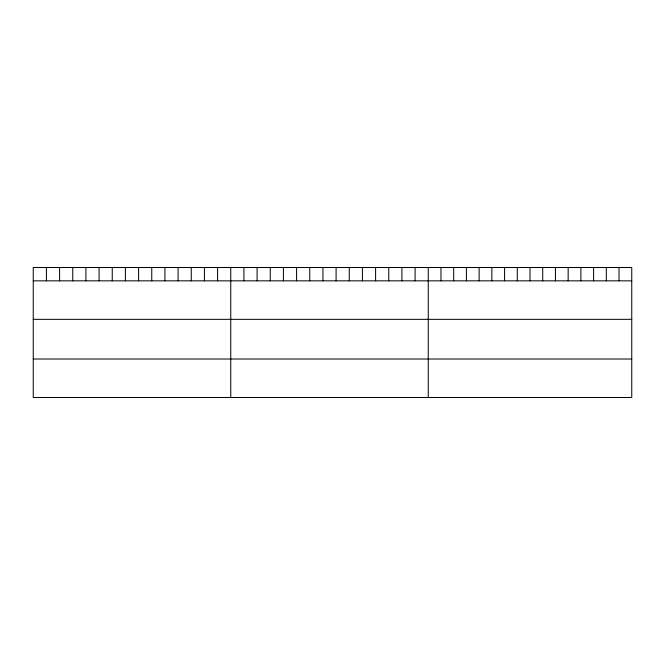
<?xml version="1.0" encoding="UTF-8"?>
<svg xmlns="http://www.w3.org/2000/svg" width="665" height="665" viewBox="0 0 665 665"><rect width="100%" height="100%" fill="white"/><g stroke="black" fill="none" stroke-linecap="round" stroke-linejoin="round"><path stroke-width="1" d="M631.75 280.838L631.75 397.504L33.25 397.504L33.25 267.496L631.75 267.496L631.75 280.838L33.25 280.838M33.25 319.341L631.75 319.341M33.25 359.009L631.75 359.009M619.032 267.496L619.032 280.838M606.314 267.496L606.314 280.838M593.596 267.496L593.596 280.838M580.877 267.496L580.877 280.838M568.159 267.496L568.159 280.838M555.441 267.496L555.441 280.838M542.723 267.496L542.723 280.838M530.005 267.496L530.005 280.838M517.287 267.496L517.287 280.838M504.569 267.496L504.569 280.838M491.851 267.496L491.851 280.838M479.132 267.496L479.132 280.838M466.414 267.496L466.414 280.838M453.696 267.496L453.696 280.838M440.978 267.496L440.978 280.838M428.26 267.496L428.26 397.504M415.093 267.496L415.093 280.838M401.926 267.496L401.926 280.838M388.759 267.496L388.759 280.838M375.592 267.496L375.592 280.838M362.425 267.496L362.425 280.838M349.258 267.496L349.258 280.838M336.091 267.496L336.091 280.838M322.924 267.496L322.924 280.838M309.757 267.496L309.757 280.838M296.59 267.496L296.59 280.838M283.423 267.496L283.423 280.838M270.256 267.496L270.256 280.838M257.089 267.496L257.089 280.838M243.922 267.496L243.922 280.838M230.755 267.496L230.755 397.504M217.588 267.496L217.588 280.838M204.421 267.496L204.421 280.838M191.254 267.496L191.254 280.838M178.087 267.496L178.087 280.838M164.92 267.496L164.92 280.838M151.753 267.496L151.753 280.838M138.586 267.496L138.586 280.838M125.419 267.496L125.419 280.838M112.252 267.496L112.252 280.838M99.085 267.496L99.085 280.838M85.918 267.496L85.918 280.838M72.751 267.496L72.751 280.838M59.584 267.496L59.584 280.838M46.417 267.496L46.417 280.838"/></g></svg>
